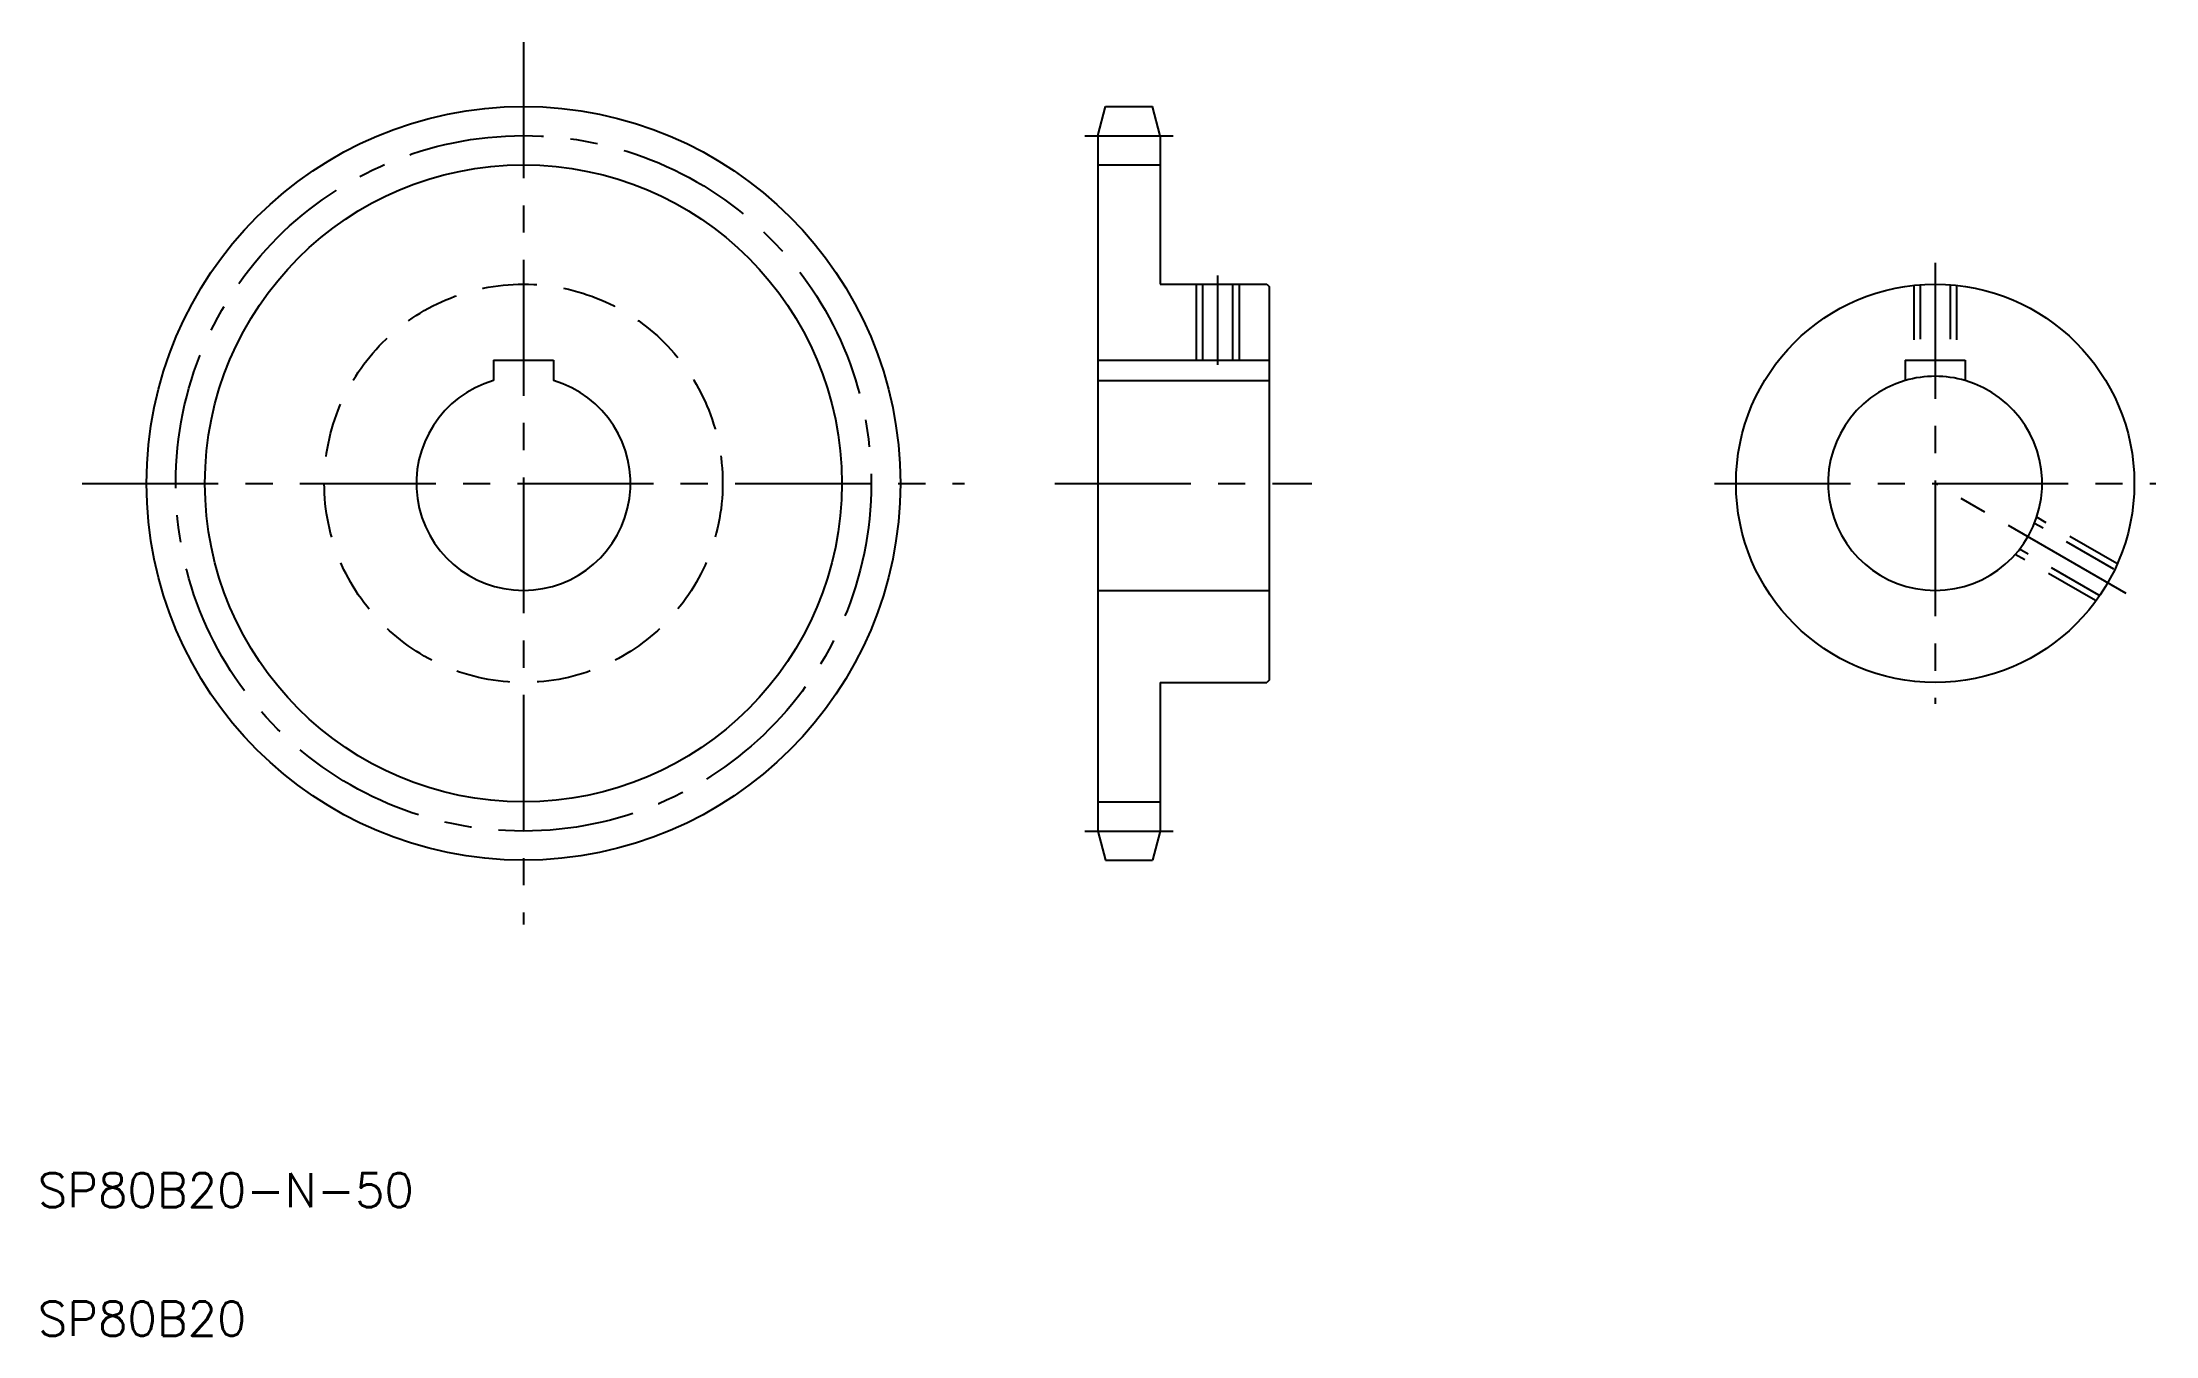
# Model space of a CAD drawing. Extents: x 21 to 515, y 20 to 322.
import ezdxf

# ---------------------------------------------------------------- set-up
doc = ezdxf.new("R2010")
doc.units = 0
doc.linetypes.add('CENTER', pattern=[50.8, 31.75, -6.35, 6.35, -6.35])
doc.linetypes.add('DASHED', pattern=[19.05, 12.7, -6.35])
doc.layers.get('0').update_dxf_attribs({"linetype": 'CONTINUOUS'})
doc.layers.add('CENTER', color=1, linetype='CENTER')
doc.styles.get("Standard").update_dxf_attribs({"font": 'txt', "bigfont": 'BIGFONT'})

msp = doc.modelspace()

# ---------------------------------------------------------------- linework, layer by layer
at = {"color": 7, "linetype": 'CONTINUOUS'}
for p, q in [((267.46, 300.23), (269.29, 307.05)), ((269.29, 307.05), (280.24, 307.05)), ((282.06, 300.23), (280.24, 307.05)), ((267.46, 300.23), (267.46, 137.86)), ((282.06, 300.23), (282.06, 265.55)), ((267.46, 293.42), (282.06, 293.42)), ((282.06, 265.55), (306.96, 265.55)), ((291.96, 265.55), (291.96, 247.85)), ((298.96, 265.55), (298.96, 247.85)), ((306.96, 265.55), (307.46, 265.05)), ((307.46, 265.05), (307.46, 173.05)), ((126.38, 247.85), (126.38, 243.05)), ((126.38, 247.85), (140.38, 247.85)), ((140.38, 247.85), (140.38, 243.05)), ((267.46, 247.85), (307.46, 247.85)), ((456, 247.85), (456, 243.05)), ((456, 247.85), (470, 247.85)), ((470, 247.85), (470, 243.05)), ((267.46, 243.05), (307.46, 243.05)), ((267.46, 194.05), (307.46, 194.05)), ((307.46, 173.05), (306.96, 172.55)), ((282.06, 172.55), (306.96, 172.55)), ((282.06, 172.55), (282.06, 137.86)), ((288.29, 172.55), (288.29, 172.55)), ((294.51, 172.55), (294.51, 172.55)), ((267.46, 144.68), (282.06, 144.68)), ((267.46, 137.86), (269.29, 131.05)), ((282.06, 137.86), (280.24, 131.05)), ((269.29, 131.05), (280.24, 131.05))]:
    msp.add_line(p, q, dxfattribs=at)
at = {"color": 3, "linetype": 'CONTINUOUS'}
for p, q in [((290.46, 265.55), (290.46, 247.85)), ((300.46, 265.55), (300.46, 247.85))]:
    msp.add_line(p, q, dxfattribs=at)
at = {"color": 3, "linetype": 'DASHED'}
for p, q in [((458, 265.28), (458, 247.85)), ((459.5, 265.42), (459.5, 248.11)), ((466.5, 265.42), (466.5, 248.11)), ((468, 265.28), (468, 247.85)), ((504.69, 199.02), (486.19, 209.7)), ((505.44, 200.32), (486.72, 211.13)), ((500.44, 191.66), (481.72, 202.47)), ((501.19, 192.96), (482.69, 203.64))]:
    msp.add_line(p, q, dxfattribs=at)
at = {"color": 7, "linetype": 'CONTINUOUS'}
for centre, radius in [((133.38, 219.05), 88), ((463, 219.05), 46.5)]:
    msp.add_circle(centre, radius, dxfattribs=at)
at = {"color": 3, "linetype": 'CONTINUOUS'}
msp.add_circle((133.38, 219.05), 74.37, dxfattribs=at)
at = {"color": 3, "linetype": 'DASHED'}
msp.add_circle((133.38, 219.05), 46.5, dxfattribs=at)
at = {"color": 7, "linetype": 'CONTINUOUS'}
for centre in [(133.38, 219.05), (463, 219.05)]:
    msp.add_arc(centre, 25, 106.2602, 73.7398, dxfattribs=at)
at = {"color": 3, "linetype": 'CONTINUOUS'}
msp.add_arc((463, 219.05), 25, 73.7398, 106.2602, dxfattribs=at)
at = {"layer": 'CENTER', "color": 1, "linetype": 'CENTER'}
for p, q in [((133.38, 322.05), (133.38, 116.05)), ((264.46, 300.23), (285.06, 300.23)), ((295.46, 267.55), (295.46, 246.74)), ((463, 270.55), (463, 167.55)), ((30.38, 219.05), (236.38, 219.05)), ((257.46, 219.05), (317.46, 219.05)), ((411.5, 219.05), (514.5, 219.05)), ((507.6, 193.3), (463, 219.05)), ((264.46, 137.86), (285.06, 137.86))]:
    msp.add_line(p, q, dxfattribs=at)
msp.add_circle((133.38, 219.05), 81.19, dxfattribs=at)

# ---------------------------------------------------------------- texts
at = {"color": 7, "linetype": 'CONTINUOUS'}
for s, p in [('SP80B20-N-50', (20, 50)), ('SP80B20', (20, 20))]:
    msp.add_text(s, height=8, dxfattribs=at).set_placement(p)

doc.saveas('drawing.dxf')
